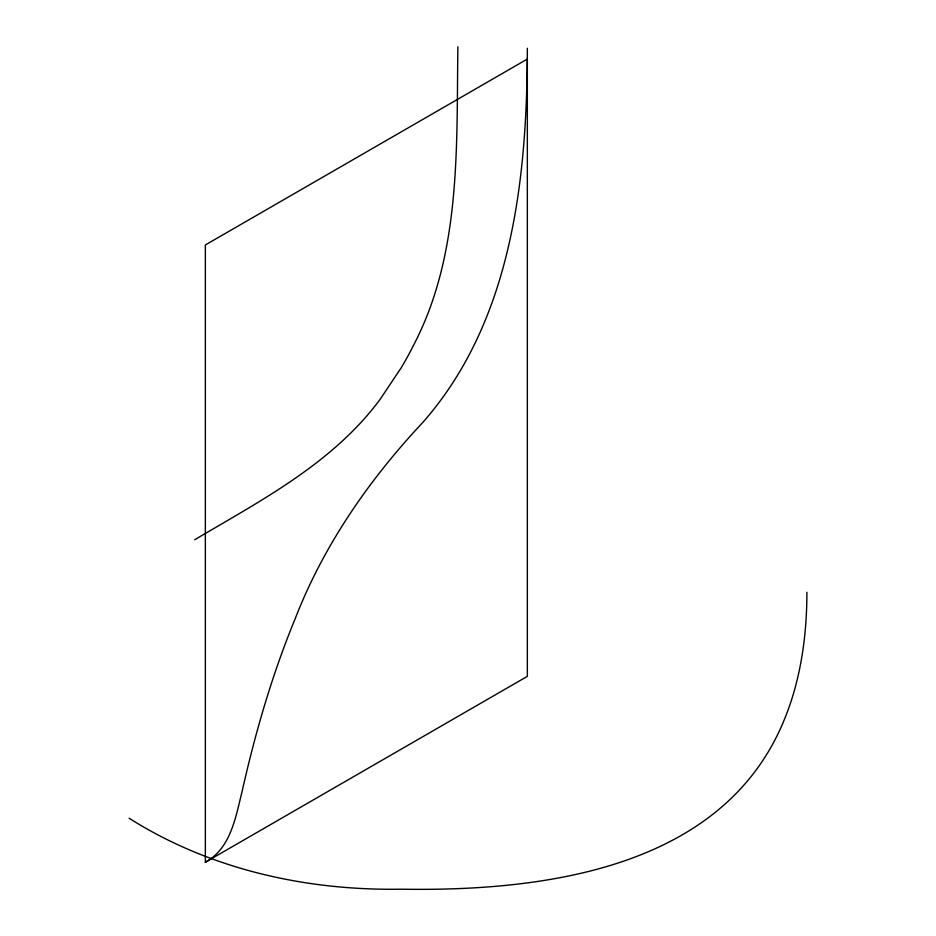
<?xml version="1.0" encoding="UTF-8"?>
<svg xmlns="http://www.w3.org/2000/svg" width="936" height="936" viewBox="0 0 936 936"><rect width="100%" height="100%" fill="white"/><g stroke="black" fill="none" stroke-linecap="round" stroke-linejoin="round"><path stroke-width="1.4" d="M457.891 46.8C456.382 146.624 461.436 252.931 414.051 344.296A205.475 118.638 -60 0 1 401.415 367.45L379.957 399.578A190.85 110.191 -60 0 1 363.367 419.843C316.649 471.65 253.96 504.644 194.7 539.744M527.342 48.239C527.144 178.191 512.343 320.767 422.768 422.475C368.878 479.969 323.435 545.571 294.922 619.375C271.943 675.067 255.212 733.11 242.003 791.821C235.626 817.292 230.759 848.414 205.347 862.255L205.347 244.963L527.342 59.062L527.342 676.354L205.347 862.255M129.121 818.24C209.992 869.404 305.967 890.744 400.982 889.2C542.681 891.517 723.926 869.263 784.602 718.93A476.342 275.02 60 0 0 806.89 592.266"/></g></svg>
